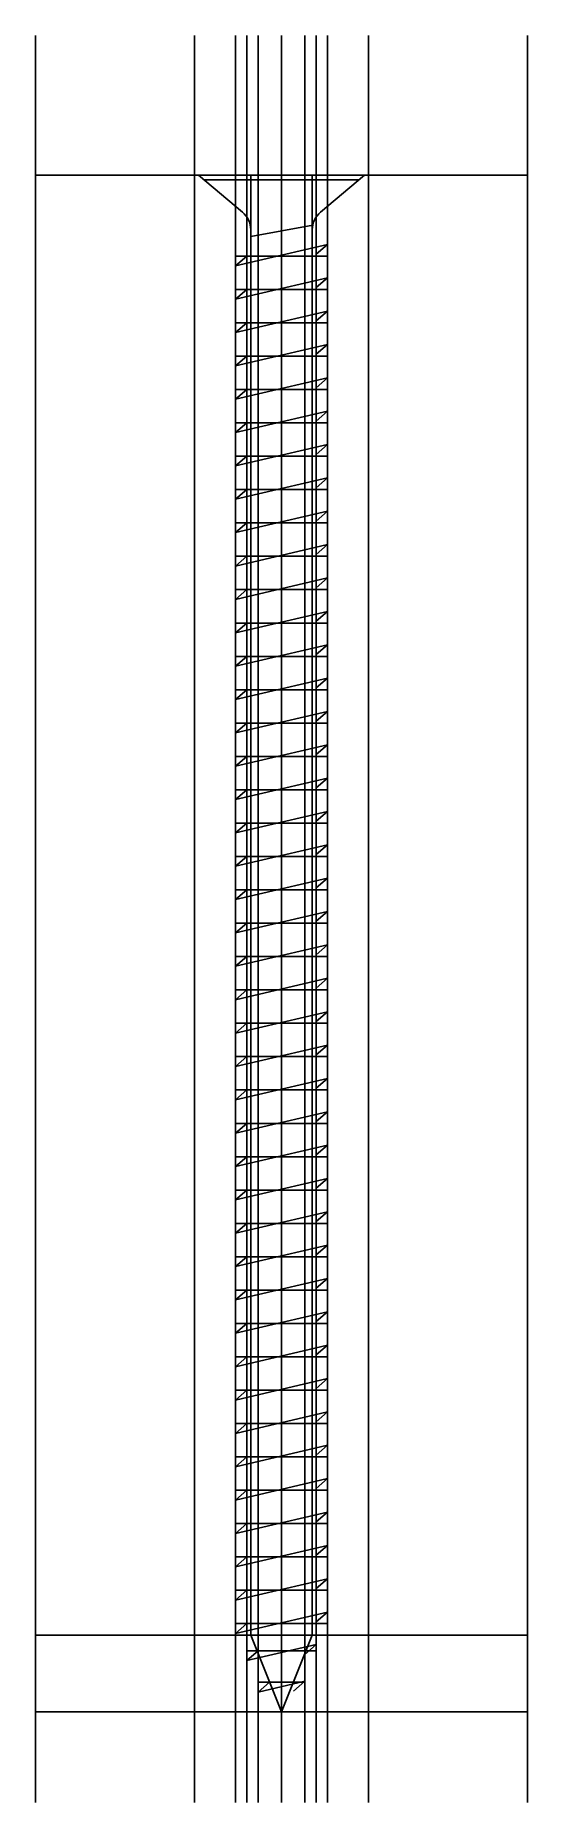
# Model space of a CAD drawing. Extents: x -16 to 16, y -106 to 9.
import ezdxf

# ---------------------------------------------------------------- set-up
doc = ezdxf.new("R2010")
doc.units = 0
doc.linetypes.add('CENTER', pattern=[28.575, 12.7, -6.35, 3.175, -6.35])
doc.layers.get('0').update_dxf_attribs({"linetype": 'CONTINUOUS'})

msp = doc.modelspace()

# ---------------------------------------------------------------- linework, layer by layer
at = {"linetype": 'CONTINUOUS'}
for p, q in [((-16, 9.1), (-16, -105.9)), ((-5.65, 9.1), (-5.65, -105.9)), ((-3, 9.1), (-3, -105.9)), ((-2.26, -105.9), (-2.26, 9.1)), ((-1.52, -105.9), (-1.52, 9.1)), ((0, -105.9), (0, 9.1)), ((1.52, 9.1), (1.52, -105.9)), ((2.26, 9.1), (2.26, -105.9)), ((3, -105.9), (3, 9.1)), ((5.65, 9.1), (5.65, -105.9)), ((16, 9.1), (16, -105.9)), ((-16, 0), (16, 0)), ((-5.4, 0), (5.4, 0)), ((-2.54, -2.4), (-5.4, 0)), ((-2, -3.55), (-2, 0)), ((2, -3.55), (2, 0)), ((5.4, 0), (2.54, -2.4)), ((-5.04, -0.3), (5.04, -0.3)), ((-2, -4), (2.03, -3.26)), ((-3, -4.17), (-3, -6.25)), ((3, -4.5), (-3, -5.9)), ((-2, -3.55), (-2, -95)), ((0, -6.25), (0, -4.17)), ((2, -95), (2, -3.55)), ((2.25, -5.14), (3, -4.5)), ((3, -4.17), (3, -6.25)), ((-3, -5.26), (3, -5.26)), ((-3, -5.9), (-2.25, -5.26)), ((-3, -6.34), (-3, -8.42)), ((3, -6.67), (-3, -8.07)), ((0, -8.42), (0, -6.34)), ((2.25, -7.31), (3, -6.67)), ((3, -6.34), (3, -8.42)), ((-3, -7.43), (3, -7.43)), ((-3, -8.07), (-2.25, -7.43)), ((-3, -8.51), (-3, -10.59)), ((3, -8.84), (-3, -10.24)), ((0, -10.59), (0, -8.51)), ((2.25, -9.48), (3, -8.84)), ((3, -8.51), (3, -10.59)), ((-3, -9.6), (3, -9.6)), ((-3, -10.24), (-2.25, -9.6)), ((-3, -10.68), (-3, -12.76)), ((3, -11.01), (-3, -12.41)), ((0, -12.76), (0, -10.68)), ((2.25, -11.65), (3, -11.01)), ((3, -10.68), (3, -12.76)), ((-3, -11.77), (3, -11.77)), ((-3, -12.41), (-2.25, -11.77)), ((-3, -12.85), (-3, -14.93)), ((3, -13.19), (-3, -14.58)), ((0, -14.93), (0, -12.85)), ((2.25, -13.83), (3, -13.19)), ((3, -12.85), (3, -14.93)), ((-3, -13.94), (3, -13.94)), ((-3, -14.58), (-2.25, -13.94)), ((-3, -15.02), (-3, -17.1)), ((3, -15.36), (-3, -16.75)), ((0, -17.1), (0, -15.02)), ((2.25, -16), (3, -15.36)), ((3, -15.02), (3, -17.1)), ((-3, -16.11), (3, -16.11)), ((-3, -16.75), (-2.25, -16.11)), ((-3, -17.19), (-3, -19.27)), ((0, -19.27), (0, -17.19)), ((3, -17.19), (3, -19.27)), ((3, -17.53), (-3, -18.92)), ((-3, -18.28), (3, -18.28)), ((-3, -18.92), (-2.25, -18.28)), ((2.25, -18.17), (3, -17.53)), ((-3, -19.36), (-3, -21.44)), ((0, -21.44), (0, -19.36)), ((3, -19.36), (3, -21.44)), ((3, -19.7), (-3, -21.09)), ((-3, -20.45), (3, -20.45)), ((-3, -21.09), (-2.25, -20.45)), ((2.25, -20.34), (3, -19.7)), ((-3, -21.53), (-3, -23.61)), ((0, -23.61), (0, -21.53)), ((3, -21.53), (3, -23.61)), ((3, -21.87), (-3, -23.26)), ((-3, -22.62), (3, -22.62)), ((-3, -23.26), (-2.25, -22.62)), ((2.25, -22.51), (3, -21.87)), ((-3, -23.7), (-3, -25.78)), ((3, -24.04), (-3, -25.44)), ((0, -25.78), (0, -23.7)), ((2.25, -24.68), (3, -24.04)), ((3, -23.7), (3, -25.78)), ((-3, -24.8), (3, -24.8)), ((-3, -25.44), (-2.25, -24.8)), ((-3, -25.87), (-3, -27.95)), ((3, -26.21), (-3, -27.61)), ((0, -27.95), (0, -25.87)), ((2.25, -26.85), (3, -26.21)), ((3, -25.87), (3, -27.95)), ((-3, -26.97), (3, -26.97)), ((-3, -27.61), (-2.25, -26.97)), ((-3, -28.04), (-3, -30.12)), ((3, -28.38), (-3, -29.78)), ((0, -30.12), (0, -28.04)), ((2.25, -29.02), (3, -28.38)), ((3, -28.04), (3, -30.12)), ((-3, -29.14), (3, -29.14)), ((-3, -29.78), (-2.25, -29.14)), ((-3, -30.21), (-3, -32.29)), ((3, -30.55), (-3, -31.95)), ((0, -32.29), (0, -30.21)), ((2.25, -31.19), (3, -30.55)), ((3, -30.21), (3, -32.29)), ((-3, -31.31), (3, -31.31)), ((-3, -31.95), (-2.25, -31.31)), ((-3, -32.38), (-3, -34.46)), ((3, -32.72), (-3, -34.12)), ((0, -34.46), (0, -32.38)), ((2.25, -33.36), (3, -32.72)), ((3, -32.38), (3, -34.46)), ((-3, -33.48), (3, -33.48)), ((-3, -34.12), (-2.25, -33.48)), ((-3, -34.55), (-3, -36.63)), ((3, -34.89), (-3, -36.29)), ((-3, -35.65), (3, -35.65)), ((-3, -36.29), (-2.25, -35.65)), ((0, -36.63), (0, -34.55)), ((2.25, -35.53), (3, -34.89)), ((3, -34.55), (3, -36.63)), ((-3, -36.73), (-3, -38.81)), ((0, -38.81), (0, -36.73)), ((3, -36.73), (3, -38.81)), ((3, -37.06), (-3, -38.46)), ((-3, -37.82), (3, -37.82)), ((-3, -38.46), (-2.25, -37.82)), ((2.25, -37.7), (3, -37.06)), ((-3, -38.9), (-3, -40.98)), ((0, -40.98), (0, -38.9)), ((3, -38.9), (3, -40.98)), ((3, -39.23), (-3, -40.63)), ((-3, -39.99), (3, -39.99)), ((-3, -40.63), (-2.25, -39.99)), ((2.25, -39.87), (3, -39.23)), ((-3, -41.07), (-3, -43.15)), ((3, -41.4), (-3, -42.8)), ((0, -43.15), (0, -41.07)), ((2.25, -42.04), (3, -41.4)), ((3, -41.07), (3, -43.15)), ((-3, -42.16), (3, -42.16)), ((-3, -42.8), (-2.25, -42.16)), ((-3, -43.24), (-3, -45.32)), ((3, -43.57), (-3, -44.97)), ((0, -45.32), (0, -43.24)), ((2.25, -44.21), (3, -43.57)), ((3, -43.24), (3, -45.32)), ((-3, -44.33), (3, -44.33)), ((-3, -44.97), (-2.25, -44.33)), ((-3, -45.41), (-3, -47.49)), ((3, -45.74), (-3, -47.14)), ((0, -47.49), (0, -45.41)), ((2.25, -46.38), (3, -45.74)), ((3, -45.41), (3, -47.49)), ((-3, -46.5), (3, -46.5)), ((-3, -47.14), (-2.25, -46.5)), ((-3, -47.58), (-3, -49.66)), ((3, -47.91), (-3, -49.31)), ((0, -49.66), (0, -47.58)), ((2.25, -48.55), (3, -47.91)), ((3, -47.58), (3, -49.66)), ((-3, -48.67), (3, -48.67)), ((-3, -49.31), (-2.25, -48.67)), ((-3, -49.75), (-3, -51.83)), ((3, -50.09), (-3, -51.48)), ((0, -51.83), (0, -49.75)), ((2.25, -50.73), (3, -50.09)), ((3, -49.75), (3, -51.83)), ((-3, -50.84), (3, -50.84)), ((-3, -51.48), (-2.25, -50.84)), ((-3, -51.92), (-3, -54)), ((3, -52.26), (-3, -53.65)), ((0, -54), (0, -51.92)), ((2.25, -52.9), (3, -52.26)), ((3, -51.92), (3, -54)), ((-3, -53.01), (3, -53.01)), ((-3, -53.65), (-2.25, -53.01)), ((-3, -54.09), (-3, -56.17)), ((3, -54.43), (-3, -55.82)), ((-3, -55.18), (3, -55.18)), ((-3, -55.82), (-2.25, -55.18)), ((0, -56.17), (0, -54.09)), ((2.25, -55.07), (3, -54.43)), ((3, -54.09), (3, -56.17)), ((-3, -56.26), (-3, -58.34)), ((0, -58.34), (0, -56.26)), ((3, -56.26), (3, -58.34)), ((3, -56.6), (-3, -57.99)), ((-3, -57.35), (3, -57.35)), ((-3, -57.99), (-2.25, -57.35)), ((2.25, -57.24), (3, -56.6)), ((-3, -58.43), (-3, -60.51)), ((0, -60.51), (0, -58.43)), ((3, -58.43), (3, -60.51)), ((3, -58.77), (-3, -60.16)), ((-3, -59.52), (3, -59.52)), ((-3, -60.16), (-2.25, -59.52)), ((2.25, -59.41), (3, -58.77)), ((-3, -60.6), (-3, -62.68)), ((3, -60.94), (-3, -62.34)), ((0, -62.68), (0, -60.6)), ((2.25, -61.58), (3, -60.94)), ((3, -60.6), (3, -62.68)), ((-3, -61.7), (3, -61.7)), ((-3, -62.34), (-2.25, -61.7)), ((-3, -62.77), (-3, -64.85)), ((3, -63.11), (-3, -64.51)), ((0, -64.85), (0, -62.77)), ((2.25, -63.75), (3, -63.11)), ((3, -62.77), (3, -64.85)), ((-3, -63.87), (3, -63.87)), ((-3, -64.51), (-2.25, -63.87)), ((-3, -64.94), (-3, -67.02)), ((3, -65.28), (-3, -66.68)), ((0, -67.02), (0, -64.94)), ((2.25, -65.92), (3, -65.28)), ((3, -64.94), (3, -67.02)), ((-3, -66.04), (3, -66.04)), ((-3, -66.68), (-2.25, -66.04)), ((-3, -67.11), (-3, -69.19)), ((3, -67.45), (-3, -68.85)), ((0, -69.19), (0, -67.11)), ((2.25, -68.09), (3, -67.45)), ((3, -67.11), (3, -69.19)), ((-3, -68.21), (3, -68.21)), ((-3, -68.85), (-2.25, -68.21)), ((-3, -69.28), (-3, -71.36)), ((3, -69.62), (-3, -71.02)), ((0, -71.36), (0, -69.28)), ((2.25, -70.26), (3, -69.62)), ((3, -69.28), (3, -71.36)), ((-3, -70.38), (3, -70.38)), ((-3, -71.02), (-2.25, -70.38)), ((-3, -71.45), (-3, -73.53)), ((3, -71.79), (-3, -73.19)), ((0, -73.53), (0, -71.45)), ((2.25, -72.43), (3, -71.79)), ((3, -71.45), (3, -73.53)), ((-3, -72.55), (3, -72.55)), ((-3, -73.19), (-2.25, -72.55)), ((-3, -73.63), (-3, -75.71)), ((3, -73.96), (-3, -75.36)), ((-3, -74.72), (3, -74.72)), ((-3, -75.36), (-2.25, -74.72)), ((0, -75.71), (0, -73.63)), ((2.25, -74.6), (3, -73.96)), ((3, -73.63), (3, -75.71)), ((-3, -75.8), (-3, -77.88)), ((0, -77.88), (0, -75.8)), ((3, -75.8), (3, -77.88)), ((3, -76.13), (-3, -77.53)), ((-3, -76.89), (3, -76.89)), ((-3, -77.53), (-2.25, -76.89)), ((2.25, -76.77), (3, -76.13)), ((-3, -77.97), (-3, -80.05)), ((0, -80.05), (0, -77.97)), ((3, -77.97), (3, -80.05)), ((3, -78.3), (-3, -79.7)), ((-3, -79.06), (3, -79.06)), ((-3, -79.7), (-2.25, -79.06)), ((2.25, -78.94), (3, -78.3)), ((-3, -80.14), (-3, -82.22)), ((3, -80.47), (-3, -81.87)), ((0, -82.22), (0, -80.14)), ((2.25, -81.11), (3, -80.47)), ((3, -80.14), (3, -82.22)), ((-3, -81.23), (3, -81.23)), ((-3, -81.87), (-2.25, -81.23)), ((-3, -82.31), (-3, -84.39)), ((3, -82.64), (-3, -84.04)), ((0, -84.39), (0, -82.31)), ((2.25, -83.28), (3, -82.64)), ((3, -82.31), (3, -84.39)), ((-3, -83.4), (3, -83.4)), ((-3, -84.04), (-2.25, -83.4)), ((-3, -84.48), (-3, -86.56)), ((3, -84.81), (-3, -86.21)), ((0, -86.56), (0, -84.48)), ((2.25, -85.45), (3, -84.81)), ((3, -84.48), (3, -86.56)), ((-3, -85.57), (3, -85.57)), ((-3, -86.21), (-2.25, -85.57)), ((-3, -86.65), (-3, -88.73)), ((3, -86.99), (-3, -88.38)), ((0, -88.73), (0, -86.65)), ((2.25, -87.63), (3, -86.99)), ((3, -86.65), (3, -88.73)), ((-3, -87.74), (3, -87.74)), ((-3, -88.38), (-2.25, -87.74)), ((-3, -88.82), (-3, -90.9)), ((3, -89.16), (-3, -90.55)), ((0, -90.9), (0, -88.82)), ((2.25, -89.8), (3, -89.16)), ((3, -88.82), (3, -90.9)), ((-3, -89.91), (3, -89.91)), ((-3, -90.55), (-2.25, -89.91)), ((-3, -90.99), (-3, -93.07)), ((3, -91.33), (-3, -92.72)), ((0, -93.07), (0, -90.99)), ((2.25, -91.97), (3, -91.33)), ((3, -90.99), (3, -93.07)), ((-3, -92.08), (3, -92.08)), ((-3, -92.72), (-2.25, -92.08)), ((-3, -93.16), (-3, -95.24)), ((3, -93.5), (-3, -94.89)), ((-3, -94.25), (3, -94.25)), ((-3, -94.89), (-2.25, -94.25)), ((0, -95.24), (0, -93.16)), ((2.25, -94.14), (3, -93.5)), ((3, -93.16), (3, -95.24)), ((-16, -95), (16, -95)), ((-2.26, -95.36), (-2.26, -96.92)), ((-2, -95), (0, -100)), ((0, -100), (2, -95)), ((0, -96.92), (0, -95.36)), ((2.26, -95.36), (2.26, -96.92)), ((2.26, -95.61), (-2.26, -96.66)), ((-2.26, -96.02), (2.26, -96.02)), ((-2.26, -96.66), (-1.51, -96.02)), ((1.51, -96.25), (2.26, -95.61)), ((-1.52, -97.84), (-1.52, -98.9)), ((1.52, -98), (-1.52, -98.71)), ((-1.52, -98.07), (1.52, -98.07)), ((-1.52, -98.71), (-0.77, -98.07)), ((0, -98.9), (0, -97.84)), ((0.77, -98.64), (1.52, -98)), ((1.52, -97.84), (1.52, -98.9)), ((-16, -100), (16, -100))]:
    msp.add_line(p, q, dxfattribs=at)
at = {"linetype": 'CENTER'}
msp.add_line((0, 9.1), (0, -105.9), dxfattribs=at)
at = {"linetype": 'CONTINUOUS'}
for centre, start, end in [((-3.5, -3.55), 0.0979, 50.2083), ((3.5, -3.55), 129.7917, 179.9021)]:
    msp.add_arc(centre, 1.5, start, end, dxfattribs=at)

doc.saveas('drawing.dxf')
